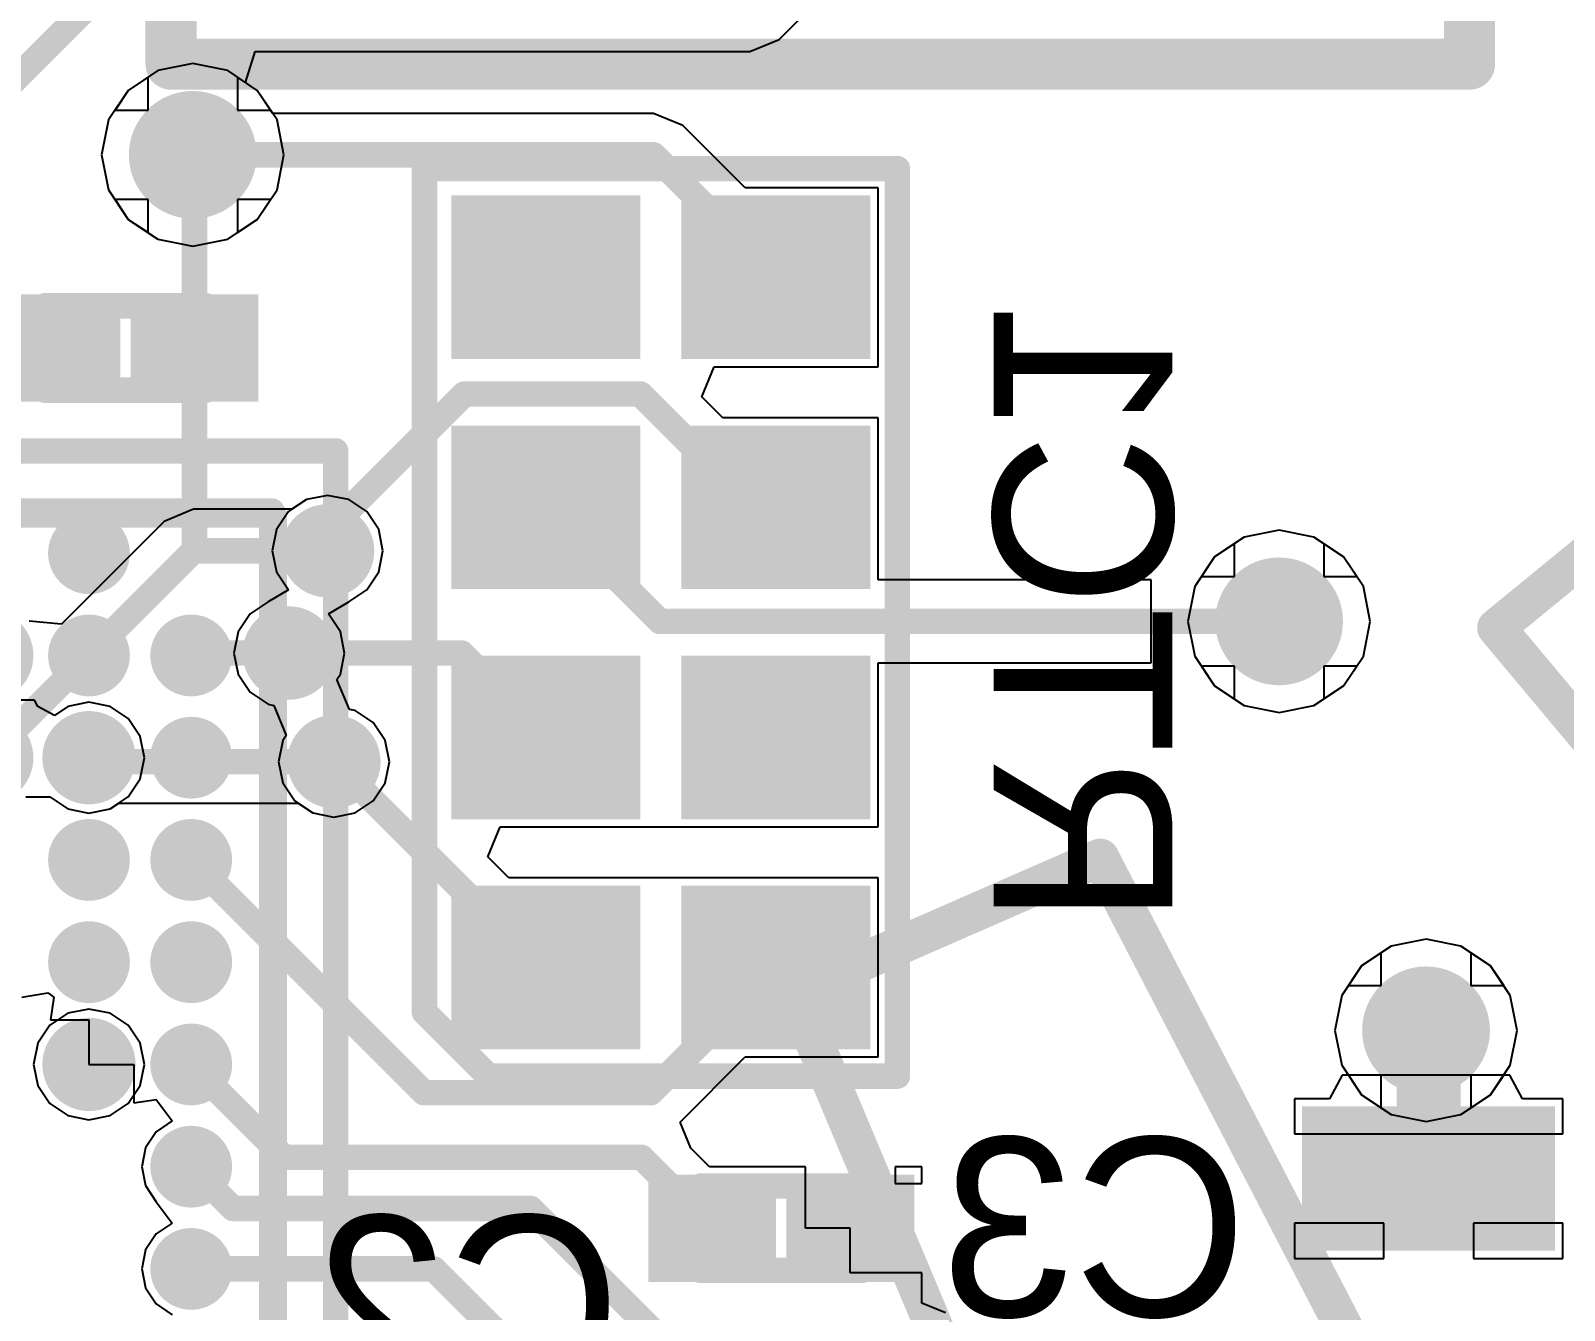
# Model space of a CAD drawing. Header units: millimetres. Extents: x 80 to 196, y 80 to 246.
# Drawn here: x 101.97 to 107.97, y 86.23 to 91.24 of the extents above; entities that cross this region are included whole.
import ezdxf

# ---------------------------------------------------------------- set-up
doc = ezdxf.new("R2010")
doc.units = ezdxf.units.MM
for name, color, linetype in [('BottomLayer', 5, 'Continuous'), ('BottomOverlay', 54, 'Continuous'), ('BottomPaste', 16, 'Continuous'), ('BottomSolder', 6, 'Continuous'), ('DrillDrawing', 1, 'Continuous'), ('KeepOutLayer', 6, 'Continuous'), ('Mechanical1', 6, 'Continuous'), ('Mechanical13', 56, 'Continuous'), ('Mechanical15', 56, 'Continuous'), ('MidLayer1', 16, 'Continuous'), ('MidLayer2', 76, 'Continuous'), ('MultiLayer', 9, 'Continuous'), ('TopLayer', 1, 'Continuous'), ('ViaHoleLayer', 16, 'Continuous')]:
    doc.layers.add(name, color=color, linetype=linetype)

msp = doc.modelspace()

# ---------------------------------------------------------------- linework, layer by layer
at = {"layer": 'BottomLayer'}
for p, q in [((104.8947, 91.2019), (105.539, 91.8462)), ((102.8067, 91.0328), (102.8436, 91.1543)), ((102.8436, 91.1543), (104.7799, 91.1543)), ((104.7799, 91.1543), (104.8947, 91.2019)), ((102.8523, 91.0023), (102.8067, 91.0328)), ((102.9125, 90.9124), (102.8523, 91.0023)), ((104.4025, 90.9124), (102.9125, 90.9124)), ((104.5173, 90.8648), (104.4025, 90.9124)), ((104.7611, 90.6211), (104.5173, 90.8648)), ((105.2815, 90.6211), (104.7611, 90.6211)), ((105.2815, 89.9211), (105.2815, 90.6211)), ((104.5915, 89.8037), (104.6401, 89.9211)), ((104.6401, 89.9211), (105.2815, 89.9211)), ((104.6742, 89.7211), (104.5915, 89.8037)), ((105.2815, 89.7211), (104.6742, 89.7211)), ((105.2815, 89.0874), (105.2815, 89.7211)), ((106.675, 89.229), (106.5977, 89.1773)), ((106.675, 89.1), (106.675, 89.229)), ((107.1023, 89.1773), (107.025, 89.229)), ((107.025, 89.229), (107.025, 89.1)), ((106.5977, 89.1773), (106.546, 89.1)), ((107.154, 89.1), (107.1023, 89.1773)), ((106.3495, 89.0874), (105.2815, 89.0874)), ((106.3495, 88.7626), (106.3495, 89.0874)), ((106.546, 89.1), (106.675, 89.1)), ((107.025, 89.1), (107.154, 89.1)), ((105.2815, 88.1211), (105.2815, 88.7626)), ((105.2815, 88.7626), (106.3495, 88.7626)), ((106.675, 88.75), (106.546, 88.75)), ((106.546, 88.75), (106.5977, 88.6727)), ((106.675, 88.621), (106.675, 88.75)), ((107.154, 88.75), (107.025, 88.75)), ((107.025, 88.75), (107.025, 88.621)), ((107.1023, 88.6727), (107.154, 88.75)), ((106.5977, 88.6727), (106.675, 88.621)), ((107.025, 88.621), (107.1023, 88.6727)), ((103.7544, 88.0037), (103.803, 88.1211)), ((103.803, 88.1211), (104.3815, 88.1211)), ((104.3815, 88.1211), (104.3815, 88.1211)), ((104.3815, 88.1211), (104.4815, 88.1211)), ((104.4815, 88.1211), (104.4815, 88.1211)), ((104.4815, 88.1211), (105.2815, 88.1211)), ((103.8371, 87.9211), (103.7544, 88.0037)), ((104.3815, 87.9211), (103.8371, 87.9211)), ((104.3815, 87.9211), (104.3814, 87.9211)), ((104.3814, 87.9211), (104.3815, 87.9211)), ((104.4091, 87.9211), (104.3815, 87.9211)), ((104.3815, 87.9211), (104.3815, 87.9211)), ((104.4815, 87.9211), (104.4091, 87.9211)), ((105.2815, 87.9211), (104.4815, 87.9211)), ((104.4815, 87.9211), (104.4815, 87.9211)), ((105.2815, 87.2211), (105.2815, 87.9211)), ((107.25, 87.629), (107.1727, 87.5773)), ((107.25, 87.5), (107.25, 87.629)), ((107.6773, 87.5773), (107.6, 87.629)), ((107.6, 87.629), (107.6, 87.5)), ((107.1727, 87.5773), (107.121, 87.5)), ((107.729, 87.5), (107.6773, 87.5773)), ((107.121, 87.5), (107.25, 87.5)), ((107.6, 87.5), (107.729, 87.5)), ((101.9309, 87.4547), (102.0334, 87.4723)), ((102.0334, 87.4723), (102.0569, 87.4547)), ((102.0569, 87.4547), (102.0439, 87.3667)), ((102.0439, 87.3667), (102.1939, 87.3667)), ((102.1939, 87.3667), (102.1939, 87.1917)), ((102.1939, 87.1917), (102.3689, 87.1917)), ((102.3689, 87.1917), (102.3689, 87.0417)), ((104.5064, 86.9664), (104.7611, 87.2211)), ((104.7611, 87.2211), (105.2815, 87.2211)), ((107.0973, 87.15), (107.0479, 87.0577)), ((107.7527, 87.15), (107.0973, 87.15)), ((107.8021, 87.0577), (107.7527, 87.15)), ((102.3689, 87.0417), (102.4569, 87.0547)), ((102.4569, 87.0547), (102.4569, 87.0547)), ((102.4569, 87.0547), (102.5198, 86.9706)), ((107.0479, 87.0577), (106.9101, 87.0577)), ((106.9101, 87.0577), (106.9101, 86.9202)), ((107.9601, 87.0577), (107.8021, 87.0577)), ((107.9601, 86.9202), (107.9601, 87.0577)), ((102.5198, 86.9706), (102.4569, 86.9286)), ((102.5198, 86.9706), (102.5198, 86.9706)), ((102.5198, 86.9706), (102.5198, 86.9706)), ((104.5486, 86.8646), (104.5064, 86.9664)), ((102.4569, 86.9286), (102.415, 86.8658)), ((106.9101, 86.9202), (107.9601, 86.9202)), ((102.415, 86.8658), (102.4002, 86.7917)), ((104.622, 86.7911), (104.5486, 86.8646)), ((102.4002, 86.7917), (102.415, 86.7175)), ((104.9974, 86.7911), (104.622, 86.7911)), ((104.9974, 86.5511), (104.9974, 86.7911)), ((105.4524, 86.7911), (105.3474, 86.7911)), ((105.3474, 86.7911), (105.3474, 86.7261)), ((105.4524, 86.7261), (105.4524, 86.7911)), ((102.415, 86.7175), (102.4569, 86.6547)), ((105.3474, 86.7261), (105.4524, 86.7261)), ((102.4569, 86.6547), (102.4569, 86.6547)), ((102.4569, 86.6547), (102.4569, 86.6547)), ((102.4569, 86.6547), (102.5198, 86.5706)), ((102.4569, 86.5286), (102.415, 86.4658)), ((102.5198, 86.5706), (102.4569, 86.5286)), ((102.5198, 86.5706), (102.5198, 86.5706)), ((102.5198, 86.5706), (102.5198, 86.5706)), ((105.1724, 86.5511), (104.9974, 86.5511)), ((105.1724, 86.3761), (105.1724, 86.5511)), ((107.2601, 86.5702), (106.9101, 86.5702)), ((106.9101, 86.5702), (106.9101, 86.4327)), ((107.2601, 86.4327), (107.2601, 86.5702)), ((107.9601, 86.5702), (107.6101, 86.5702)), ((107.6101, 86.5702), (107.6101, 86.4327)), ((107.9601, 86.4327), (107.9601, 86.5702)), ((102.415, 86.4658), (102.4002, 86.3917)), ((106.9101, 86.4327), (107.2601, 86.4327)), ((107.6101, 86.4327), (107.9601, 86.4327)), ((102.4002, 86.3917), (102.415, 86.3175)), ((105.4524, 86.3761), (105.1724, 86.3761)), ((105.4524, 86.3111), (105.4524, 86.3761)), ((102.415, 86.3175), (102.4569, 86.2547)), ((105.4524, 86.2582), (105.4524, 86.3111)), ((105.4524, 86.3111), (105.4524, 86.3111)), ((102.4569, 86.2547), (102.5198, 86.2127)), ((105.5446, 86.22), (105.4524, 86.2582))]:
    msp.add_line(p, q, dxfattribs=at)
for points, const_width in [([(100.9939, 90.1336), (102.177, 91.3167)], 0.1), ([(102.6, 90.75), (102.6069, 90.7431)], 0.1), ([(102.6, 90.75), (104.4025, 90.75)], 0.1), ([(102.6069, 89.9946), (102.6069, 90.7431)], 0.1), ([(104.4025, 90.75), (104.8815, 90.2711)], 0.1), ([(101.5054, 89.9946), (102.0669, 89.9946)], 0.1), ([(102.6069, 89.2046), (102.6069, 89.9946)], 0.1), ([(103.1274, 89.2792), (103.6627, 89.8145)], 0.1), ([(103.6627, 89.8145), (104.3512, 89.8145)], 0.1), ([(104.3512, 89.8145), (104.7946, 89.3711)], 0.1), ([(103.9815, 89.3711), (104.4275, 88.925)], 0.1), ([(104.7946, 89.3711), (104.8815, 89.3711)], 0.1), ([(103.1274, 89.2011), (103.1274, 89.2792)], 0.1), ([(102.1939, 88.7917), (102.6069, 89.2046)], 0.1), ([(104.4275, 88.925), (106.85, 88.925)], 0.1), ([(102.5939, 88.7917), (102.6034, 88.8011)], 0.1), ([(102.6034, 88.8011), (102.9774, 88.8011)], 0.1), ([(102.9774, 88.8011), (103.6514, 88.8011)], 0.1), ([(103.6514, 88.8011), (103.9815, 88.4711)], 0.1), ([(103.1524, 88.3761), (103.9575, 87.5711)], 0.1), ([(102.5939, 87.9917), (103.5044, 87.0812)], 0.1), ([(103.9575, 87.5711), (103.9815, 87.5711)], 0.1), ([(104.3916, 87.0812), (104.8815, 87.5711)], 0.1), ([(107.425, 87.325), (107.4351, 87.3149)], 0.25), ([(107.4351, 86.7452), (107.4351, 87.3149)], 0.25), ([(102.5939, 87.1917), (102.9572, 86.8284)], 0.1), ([(103.5044, 87.0812), (104.3916, 87.0812)], 0.1), ([(102.5939, 86.7917), (102.7572, 86.6284)], 0.1), ([(102.9572, 86.8284), (104.3552, 86.8284)], 0.1), ([(104.3552, 86.8284), (104.6324, 86.5511)], 0.1), ([(102.7572, 86.6284), (103.9215, 86.6284)], 0.1), ([(103.9215, 86.6284), (104.4446, 86.1052)], 0.1), ([(102.5939, 86.3917), (103.5427, 86.3917)], 0.1), ([(103.5427, 86.3917), (104.3204, 85.614)], 0.1)]:
    msp.add_lwpolyline(points, dxfattribs=dict(at, const_width=const_width))
for points, const_width in [([(102.475, 90.75, 1), (102.725, 90.75, 1)], 0.25), ([(102.575, 90.75, 1), (102.625, 90.75, 1)], 0.05), ([(102.575, 90.75, 1), (102.625, 90.75, 1)], 0.05), ([(102.5819, 90.7431, 1), (102.6319, 90.7431, 1)], 0.05), ([(102.5819, 90.7431, 1), (102.6319, 90.7431, 1)], 0.05), ([(104.3775, 90.75, 1), (104.4275, 90.75, 1)], 0.05), ([(104.3775, 90.75, 1), (104.4275, 90.75, 1)], 0.05), ([(104.8565, 90.2711, 1), (104.9065, 90.2711, 1)], 0.05), ([(102.0419, 89.9946, 1), (102.0919, 89.9946, 1)], 0.05), ([(102.5819, 89.9946, 1), (102.6319, 89.9946, 1)], 0.05), ([(102.5819, 89.9946, 1), (102.6319, 89.9946, 1)], 0.05), ([(103.6377, 89.8145, 1), (103.6877, 89.8145, 1)], 0.05), ([(103.6377, 89.8145, 1), (103.6877, 89.8145, 1)], 0.05), ([(104.3262, 89.8145, 1), (104.3762, 89.8145, 1)], 0.05), ([(104.3262, 89.8145, 1), (104.3762, 89.8145, 1)], 0.05), ([(103.9565, 89.3711, 1), (104.0065, 89.3711, 1)], 0.05), ([(104.7696, 89.3711, 1), (104.8196, 89.3711, 1)], 0.05), ([(104.7696, 89.3711, 1), (104.8196, 89.3711, 1)], 0.05), ([(104.8565, 89.3711, 1), (104.9065, 89.3711, 1)], 0.05), ([(103.0712, 89.2011, 1), (103.1837, 89.2011, 1)], 0.1125), ([(103.1024, 89.2792, 1), (103.1524, 89.2792, 1)], 0.05), ([(103.1024, 89.2792, 1), (103.1524, 89.2792, 1)], 0.05), ([(102.1489, 89.1917, 1), (102.2389, 89.1917, 1)], 0.09), ([(102.5819, 89.2046, 1), (102.6319, 89.2046, 1)], 0.05), ([(102.5819, 89.2046, 1), (102.6319, 89.2046, 1)], 0.05), ([(103.1024, 89.2011, 1), (103.1524, 89.2011, 1)], 0.05), ([(106.725, 88.925, 1), (106.975, 88.925, 1)], 0.25), ([(104.4025, 88.925, 1), (104.4525, 88.925, 1)], 0.05), ([(104.4025, 88.925, 1), (104.4525, 88.925, 1)], 0.05), ([(106.825, 88.925, 1), (106.875, 88.925, 1)], 0.05), ([(102.1489, 88.7917, 1), (102.2389, 88.7917, 1)], 0.09), ([(102.5489, 88.7917, 1), (102.6389, 88.7917, 1)], 0.09), ([(102.9212, 88.8011, 1), (103.0337, 88.8011, 1)], 0.1125), ([(102.1689, 88.7917, 1), (102.2189, 88.7917, 1)], 0.05), ([(102.5689, 88.7917, 1), (102.6189, 88.7917, 1)], 0.05), ([(102.5784, 88.8011, 1), (102.6284, 88.8011, 1)], 0.05), ([(102.5784, 88.8011, 1), (102.6284, 88.8011, 1)], 0.05), ([(102.9524, 88.8011, 1), (103.0024, 88.8011, 1)], 0.05), ([(102.9524, 88.8011, 1), (103.0024, 88.8011, 1)], 0.05), ([(103.6264, 88.8011, 1), (103.6764, 88.8011, 1)], 0.05), ([(103.6264, 88.8011, 1), (103.6764, 88.8011, 1)], 0.05), ([(102.1377, 88.3917, 1), (102.2502, 88.3917, 1)], 0.1125), ([(103.9565, 88.4711, 1), (104.0065, 88.4711, 1)], 0.05), ([(102.1489, 88.3917, 1), (102.2389, 88.3917, 1)], 0.09), ([(102.5489, 88.3917, 1), (102.6389, 88.3917, 1)], 0.09), ([(103.0962, 88.3761, 1), (103.2087, 88.3761, 1)], 0.1125), ([(103.1274, 88.3761, 1), (103.1774, 88.3761, 1)], 0.05), ([(102.1489, 87.9917, 1), (102.2389, 87.9917, 1)], 0.09), ([(102.5489, 87.9917, 1), (102.6389, 87.9917, 1)], 0.09), ([(102.5689, 87.9917, 1), (102.6189, 87.9917, 1)], 0.05), ([(102.1489, 87.5917, 1), (102.2389, 87.5917, 1)], 0.09), ([(102.5489, 87.5917, 1), (102.6389, 87.5917, 1)], 0.09), ([(103.9325, 87.5711, 1), (103.9825, 87.5711, 1)], 0.05), ([(103.9325, 87.5711, 1), (103.9825, 87.5711, 1)], 0.05), ([(103.9565, 87.5711, 1), (104.0065, 87.5711, 1)], 0.05), ([(104.8565, 87.5711, 1), (104.9065, 87.5711, 1)], 0.05), ([(107.3, 87.325, 1), (107.55, 87.325, 1)], 0.25), ([(107.3625, 87.325, 1), (107.4875, 87.325, 1)], 0.125), ([(107.3726, 87.3149, 1), (107.4976, 87.3149, 1)], 0.125), ([(107.3726, 87.3149, 1), (107.4976, 87.3149, 1)], 0.125), ([(102.1377, 87.1917, 1), (102.2502, 87.1917, 1)], 0.1125), ([(102.1489, 87.1917, 1), (102.2389, 87.1917, 1)], 0.09), ([(102.5489, 87.1917, 1), (102.6389, 87.1917, 1)], 0.09), ([(102.5689, 87.1917, 1), (102.6189, 87.1917, 1)], 0.05), ([(103.4794, 87.0812, 1), (103.5294, 87.0812, 1)], 0.05), ([(103.4794, 87.0812, 1), (103.5294, 87.0812, 1)], 0.05), ([(104.3666, 87.0812, 1), (104.4166, 87.0812, 1)], 0.05), ([(104.3666, 87.0812, 1), (104.4166, 87.0812, 1)], 0.05), ([(102.5489, 86.7917, 1), (102.6389, 86.7917, 1)], 0.09), ([(102.5689, 86.7917, 1), (102.6189, 86.7917, 1)], 0.05), ([(102.9322, 86.8284, 1), (102.9822, 86.8284, 1)], 0.05), ([(102.9322, 86.8284, 1), (102.9822, 86.8284, 1)], 0.05), ([(104.3302, 86.8284, 1), (104.3802, 86.8284, 1)], 0.05), ([(104.3302, 86.8284, 1), (104.3802, 86.8284, 1)], 0.05), ([(107.3726, 86.7452, 1), (107.4976, 86.7452, 1)], 0.125), ([(102.7322, 86.6284, 1), (102.7822, 86.6284, 1)], 0.05), ([(102.7322, 86.6284, 1), (102.7822, 86.6284, 1)], 0.05), ([(103.8965, 86.6284, 1), (103.9465, 86.6284, 1)], 0.05), ([(103.8965, 86.6284, 1), (103.9465, 86.6284, 1)], 0.05), ([(104.6074, 86.5511, 1), (104.6574, 86.5511, 1)], 0.05), ([(102.5489, 86.3917, 1), (102.6389, 86.3917, 1)], 0.09), ([(102.5689, 86.3917, 1), (102.6189, 86.3917, 1)], 0.05), ([(103.5177, 86.3917, 1), (103.5677, 86.3917, 1)], 0.05), ([(103.5177, 86.3917, 1), (103.5677, 86.3917, 1)], 0.05)]:
    msp.add_lwpolyline(points, format="xyb", close=True, dxfattribs=dict(at, const_width=const_width))
for points in [[(104.2815, 90.0211), (104.2815, 90.5211), (103.6815, 90.0211), (103.6815, 90.5211)], [(105.1815, 90.0211), (105.1815, 90.5211), (104.5815, 90.0211), (104.5815, 90.5211)], [(101.8869, 90.1346), (101.8869, 89.8546), (102.2469, 90.1346), (102.2469, 89.8546)], [(102.4269, 90.1346), (102.4269, 89.8546), (102.7869, 90.1346), (102.7869, 89.8546)], [(104.2815, 89.1211), (104.2815, 89.6211), (103.6815, 89.1211), (103.6815, 89.6211)], [(105.1815, 89.1211), (105.1815, 89.6211), (104.5815, 89.1211), (104.5815, 89.6211)], [(104.2815, 88.2211), (104.2815, 88.7211), (103.6815, 88.2211), (103.6815, 88.7211)], [(105.1815, 88.2211), (105.1815, 88.7211), (104.5815, 88.2211), (104.5815, 88.7211)], [(104.2815, 87.3211), (104.2815, 87.8211), (103.6815, 87.3211), (103.6815, 87.8211)], [(105.1815, 87.3211), (105.1815, 87.8211), (104.5815, 87.3211), (104.5815, 87.8211)], [(107.0101, 86.9577), (107.0101, 86.5327), (107.8601, 86.9577), (107.8601, 86.5327)], [(104.8124, 86.4111), (104.8124, 86.6911), (104.4524, 86.4111), (104.4524, 86.6911)], [(105.3524, 86.4111), (105.3524, 86.6911), (104.9924, 86.4111), (104.9924, 86.6911)]]:
    msp.add_solid(points, dxfattribs=at)
at = {"layer": 'BottomOverlay'}
for points, const_width in [([(102.515, 91.105), (102.515, 93.645)], 0.2), ([(107.595, 91.105), (107.595, 93.645)], 0.2), ([(102.515, 91.105), (107.595, 91.105)], 0.2), ([(103.5065, 90.6961), (105.3565, 90.6961)], 0.1), ([(103.5065, 87.3961), (103.5065, 90.6961)], 0.1), ([(105.3565, 87.1461), (105.3565, 90.6961)], 0.1), ([(99.0289, 89.3567), (102.9089, 89.3567)], 0.1), ([(102.9089, 85.9817), (102.9089, 89.3567)], 0.1), ([(103.5065, 87.3961), (103.7565, 87.1461)], 0.1), ([(103.7565, 87.1461), (103.8315, 87.1461)], 0.1), ([(103.8315, 87.1461), (105.3565, 87.1461)], 0.1)]:
    msp.add_lwpolyline(points, dxfattribs=dict(at, const_width=const_width))
for points, const_width in [([(102.465, 91.105, 1), (102.565, 91.105, 1)], 0.1), ([(102.465, 91.105, 1), (102.565, 91.105, 1)], 0.1), ([(107.545, 91.105, 1), (107.645, 91.105, 1)], 0.1), ([(107.545, 91.105, 1), (107.645, 91.105, 1)], 0.1), ([(103.4815, 90.6961, 1), (103.5315, 90.6961, 1)], 0.05), ([(103.4815, 90.6961, 1), (103.5315, 90.6961, 1)], 0.05), ([(105.3315, 90.6961, 1), (105.3815, 90.6961, 1)], 0.05), ([(105.3315, 90.6961, 1), (105.3815, 90.6961, 1)], 0.05), ([(102.8839, 89.3567, 1), (102.9339, 89.3567, 1)], 0.05), ([(102.8839, 89.3567, 1), (102.9339, 89.3567, 1)], 0.05), ([(103.4815, 87.3961, 1), (103.5315, 87.3961, 1)], 0.05), ([(103.4815, 87.3961, 1), (103.5315, 87.3961, 1)], 0.05), ([(103.7315, 87.1461, 1), (103.7815, 87.1461, 1)], 0.05), ([(103.7315, 87.1461, 1), (103.7815, 87.1461, 1)], 0.05), ([(103.8065, 87.1461, 1), (103.8565, 87.1461, 1)], 0.05), ([(103.8065, 87.1461, 1), (103.8565, 87.1461, 1)], 0.05), ([(105.3315, 87.1461, 1), (105.3815, 87.1461, 1)], 0.05), ([(105.3315, 87.1461, 1), (105.3815, 87.1461, 1)], 0.05)]:
    msp.add_lwpolyline(points, format="xyb", close=True, dxfattribs=dict(at, const_width=const_width))
at = {"layer": 'BottomPaste', "const_width": 0.04}
for points in [[(102.1739, 89.1917, 1), (102.2139, 89.1917, 1)], [(102.1739, 88.7917, 1), (102.2139, 88.7917, 1)], [(102.5739, 88.7917, 1), (102.6139, 88.7917, 1)], [(102.1739, 88.3917, 1), (102.2139, 88.3917, 1)], [(102.5739, 88.3917, 1), (102.6139, 88.3917, 1)], [(102.1739, 87.9917, 1), (102.2139, 87.9917, 1)], [(102.5739, 87.9917, 1), (102.6139, 87.9917, 1)], [(102.1739, 87.5917, 1), (102.2139, 87.5917, 1)], [(102.5739, 87.5917, 1), (102.6139, 87.5917, 1)], [(102.1739, 87.1917, 1), (102.2139, 87.1917, 1)], [(102.5739, 87.1917, 1), (102.6139, 87.1917, 1)], [(102.5739, 86.7917, 1), (102.6139, 86.7917, 1)], [(102.5739, 86.3917, 1), (102.6139, 86.3917, 1)]]:
    msp.add_lwpolyline(points, format="xyb", close=True, dxfattribs=at)
at = {"layer": 'BottomPaste'}
for points in [[(104.2315, 90.0711), (104.2315, 90.4711), (103.7315, 90.0711), (103.7315, 90.4711)], [(105.1315, 90.0711), (105.1315, 90.4711), (104.6315, 90.0711), (104.6315, 90.4711)], [(101.9369, 90.0846), (101.9369, 89.9046), (102.1969, 90.0846), (102.1969, 89.9046)], [(102.4769, 90.0846), (102.4769, 89.9046), (102.7369, 90.0846), (102.7369, 89.9046)], [(104.2315, 89.1711), (104.2315, 89.5711), (103.7315, 89.1711), (103.7315, 89.5711)], [(105.1315, 89.1711), (105.1315, 89.5711), (104.6315, 89.1711), (104.6315, 89.5711)], [(104.2315, 88.2711), (104.2315, 88.6711), (103.7315, 88.2711), (103.7315, 88.6711)], [(105.1315, 88.2711), (105.1315, 88.6711), (104.6315, 88.2711), (104.6315, 88.6711)], [(104.2315, 87.3711), (104.2315, 87.7711), (103.7315, 87.3711), (103.7315, 87.7711)], [(105.1315, 87.3711), (105.1315, 87.7711), (104.6315, 87.3711), (104.6315, 87.7711)], [(107.0601, 86.9077), (107.0601, 86.5827), (107.8101, 86.9077), (107.8101, 86.5827)], [(104.7624, 86.4611), (104.7624, 86.6411), (104.5024, 86.4611), (104.5024, 86.6411)], [(105.3024, 86.4611), (105.3024, 86.6411), (105.0424, 86.4611), (105.0424, 86.6411)]]:
    msp.add_solid(points, dxfattribs=at)
at = {"layer": 'BottomSolder'}
for points, const_width in [([(102.1139, 89.1917, 1), (102.2739, 89.1917, 1)], 0.16), ([(103.0362, 89.2011, 1), (103.2187, 89.2011, 1)], 0.1825), ([(102.8862, 88.8011, 1), (103.0687, 88.8011, 1)], 0.1825), ([(101.7027, 88.7917, 1), (101.8852, 88.7917, 1)], 0.1825), ([(102.1139, 88.7917, 1), (102.2739, 88.7917, 1)], 0.16), ([(102.5139, 88.7917, 1), (102.6739, 88.7917, 1)], 0.16), ([(101.7027, 88.3917, 1), (101.8852, 88.3917, 1)], 0.1825), ([(102.1027, 88.3917, 1), (102.2852, 88.3917, 1)], 0.1825), ([(102.1139, 88.3917, 1), (102.2739, 88.3917, 1)], 0.16), ([(102.5139, 88.3917, 1), (102.6739, 88.3917, 1)], 0.16), ([(103.0612, 88.3761, 1), (103.2437, 88.3761, 1)], 0.1825), ([(102.1139, 87.9917, 1), (102.2739, 87.9917, 1)], 0.16), ([(102.5139, 87.9917, 1), (102.6739, 87.9917, 1)], 0.16), ([(102.1139, 87.5917, 1), (102.2739, 87.5917, 1)], 0.16), ([(102.5139, 87.5917, 1), (102.6739, 87.5917, 1)], 0.16), ([(102.1027, 87.1917, 1), (102.2852, 87.1917, 1)], 0.1825), ([(102.1139, 87.1917, 1), (102.2739, 87.1917, 1)], 0.16), ([(102.5139, 87.1917, 1), (102.6739, 87.1917, 1)], 0.16), ([(102.5139, 86.7917, 1), (102.6739, 86.7917, 1)], 0.16), ([(102.5139, 86.3917, 1), (102.6739, 86.3917, 1)], 0.16)]:
    msp.add_lwpolyline(points, format="xyb", close=True, dxfattribs=dict(at, const_width=const_width))
for points in [[(104.3515, 89.9511), (104.3515, 90.5911), (103.6115, 89.9511), (103.6115, 90.5911)], [(105.2515, 89.9511), (105.2515, 90.5911), (104.5115, 89.9511), (104.5115, 90.5911)], [(101.8169, 90.2046), (101.8169, 89.7846), (102.3169, 90.2046), (102.3169, 89.7846)], [(102.3569, 90.2046), (102.3569, 89.7846), (102.8569, 90.2046), (102.8569, 89.7846)], [(104.3515, 89.0511), (104.3515, 89.6911), (103.6115, 89.0511), (103.6115, 89.6911)], [(105.2515, 89.0511), (105.2515, 89.6911), (104.5115, 89.0511), (104.5115, 89.6911)], [(104.3515, 88.1511), (104.3515, 88.7911), (103.6115, 88.1511), (103.6115, 88.7911)], [(105.2515, 88.1511), (105.2515, 88.7911), (104.5115, 88.1511), (104.5115, 88.7911)], [(104.3515, 87.2511), (104.3515, 87.8911), (103.6115, 87.2511), (103.6115, 87.8911)], [(105.2515, 87.2511), (105.2515, 87.8911), (104.5115, 87.2511), (104.5115, 87.8911)], [(106.9401, 87.0277), (106.9401, 86.4627), (107.9301, 87.0277), (107.9301, 86.4627)], [(104.8824, 86.3411), (104.8824, 86.7611), (104.3824, 86.3411), (104.3824, 86.7611)], [(105.4224, 86.3411), (105.4224, 86.7611), (104.9224, 86.3411), (104.9224, 86.7611)]]:
    msp.add_solid(points, dxfattribs=at)
at = {"layer": 'DrillDrawing', "const_width": 0.15}
msp.add_lwpolyline([(83.2252, 110.8907, -1.632083), (101.0442, 80.0273)], format="xyb", dxfattribs=at)
at = {"layer": 'DrillDrawing'}
for points, const_width in [([(102.55, 90.75, 1), (102.65, 90.75, 1)], 0.1), ([(103.1024, 89.2011, 1), (103.1524, 89.2011, 1)], 0.05), ([(106.8, 88.925, 1), (106.9, 88.925, 1)], 0.1), ([(102.9524, 88.8011, 1), (103.0024, 88.8011, 1)], 0.05), ([(102.1689, 88.3917, 1), (102.2189, 88.3917, 1)], 0.05), ([(103.1274, 88.3761, 1), (103.1774, 88.3761, 1)], 0.05), ([(107.375, 87.325, 1), (107.475, 87.325, 1)], 0.1), ([(102.1689, 87.1917, 1), (102.2189, 87.1917, 1)], 0.05)]:
    msp.add_lwpolyline(points, format="xyb", close=True, dxfattribs=dict(at, const_width=const_width))
at = {"layer": 'KeepOutLayer', "const_width": 0.15}
msp.add_lwpolyline([(83.2252, 110.8907, -1.632083), (101.0442, 80.0273)], format="xyb", dxfattribs=at)
at = {"layer": 'Mechanical1', "const_width": 0.15}
msp.add_lwpolyline([(83.2252, 110.8907, -1.632083), (101.0442, 80.0273)], format="xyb", dxfattribs=at)
at = {"layer": 'Mechanical13', "const_width": 0.1}
for points in [[(102.0219, 89.8296), (102.0219, 90.1596)], [(102.0219, 90.1596), (102.6519, 90.1596)], [(102.6519, 89.8296), (102.6519, 90.1596)], [(102.0219, 89.8296), (102.6519, 89.8296)], [(99.0689, 89.3417), (102.9189, 89.3417)], [(102.9189, 85.8417), (102.9189, 89.3417)], [(104.5874, 86.3861), (104.5874, 86.7161)], [(104.5874, 86.7161), (105.2174, 86.7161)], [(105.2174, 86.3861), (105.2174, 86.7161)], [(104.5874, 86.3861), (105.2174, 86.3861)]]:
    msp.add_lwpolyline(points, dxfattribs=at)
at = {"layer": 'Mechanical13', "const_width": 0.05}
for points in [[(101.9969, 90.1596, 1), (102.0469, 90.1596, 1)], [(101.9969, 90.1596, 1), (102.0469, 90.1596, 1)], [(102.6269, 90.1596, 1), (102.6769, 90.1596, 1)], [(102.6269, 90.1596, 1), (102.6769, 90.1596, 1)], [(101.9969, 89.8296, 1), (102.0469, 89.8296, 1)], [(101.9969, 89.8296, 1), (102.0469, 89.8296, 1)], [(102.6269, 89.8296, 1), (102.6769, 89.8296, 1)], [(102.6269, 89.8296, 1), (102.6769, 89.8296, 1)], [(102.8939, 89.3417, 1), (102.9439, 89.3417, 1)], [(102.8939, 89.3417, 1), (102.9439, 89.3417, 1)], [(104.5624, 86.7161, 1), (104.6124, 86.7161, 1)], [(104.5624, 86.7161, 1), (104.6124, 86.7161, 1)], [(105.1924, 86.7161, 1), (105.2424, 86.7161, 1)], [(105.1924, 86.7161, 1), (105.2424, 86.7161, 1)], [(104.5624, 86.3861, 1), (104.6124, 86.3861, 1)], [(104.5624, 86.3861, 1), (104.6124, 86.3861, 1)], [(105.1924, 86.3861, 1), (105.2424, 86.3861, 1)], [(105.1924, 86.3861, 1), (105.2424, 86.3861, 1)]]:
    msp.add_lwpolyline(points, format="xyb", close=True, dxfattribs=at)
at = {"layer": 'Mechanical15'}
for points, const_width in [([(118.5, 100, 1), (81.5, 100, 1)], 0.1), ([(116.495, 100, 1), (83.505, 100, 1)], 0.1), ([(103.1339, 89.5917, 1), (103.1839, 89.5917, 1)], 0.05), ([(103.1339, 89.5917, 1), (103.1839, 89.5917, 1)], 0.05), ([(107.6625, 88.9, 1), (107.7375, 88.9, 1)], 0.075), ([(107.6625, 88.9, 1), (107.7375, 88.9, 1)], 0.075), ([(106.1125, 88, 1), (106.1875, 88, 1)], 0.075), ([(106.1125, 88, 1), (106.1875, 88, 1)], 0.075), ([(104.9125, 87.475, 1), (104.9875, 87.475, 1)], 0.075), ([(104.9125, 87.475, 1), (104.9875, 87.475, 1)], 0.075)]:
    msp.add_lwpolyline(points, format="xyb", close=True, dxfattribs=dict(at, const_width=const_width))
for points, const_width in [([(107.7, 88.9), (108.6624, 89.6874)], 0.15), ([(98.8289, 89.5917), (103.1589, 89.5917)], 0.1), ([(103.1589, 85.5917), (103.1589, 89.5917)], 0.1), ([(107.7, 88.9), (109.625, 86.6)], 0.15), ([(104.95, 87.475), (106.15, 88)], 0.15), ([(106.15, 88), (107.525, 85.35)], 0.15), ([(104.95, 87.475), (106.125, 84.675)], 0.15)]:
    msp.add_lwpolyline(points, dxfattribs=dict(at, const_width=const_width))
at = {"layer": 'Mechanical15', "const_width": 0.254}
msp.add_lwpolyline([(110.8158, 87.534, -0.372292), (89.2303, 87.4941)], format="xyb", dxfattribs=at)
at = {"layer": 'MidLayer1'}
for p, q in [((102.6, 91.1069), (102.4634, 91.0797)), ((102.7366, 91.0797), (102.6, 91.1069)), ((102.4634, 91.0797), (102.3477, 91.0023)), ((102.8523, 91.0023), (102.7366, 91.0797)), ((102.3477, 91.0023), (102.2703, 90.8866)), ((102.9297, 90.8866), (102.8523, 91.0023)), ((102.2703, 90.8866), (102.2431, 90.75)), ((102.9569, 90.75), (102.9297, 90.8866)), ((102.2431, 90.75), (102.2703, 90.6134)), ((102.9297, 90.6134), (102.9569, 90.75)), ((102.2703, 90.6134), (102.3477, 90.4977)), ((102.8523, 90.4977), (102.9297, 90.6134)), ((102.3477, 90.4977), (102.4634, 90.4203)), ((102.7366, 90.4203), (102.8523, 90.4977)), ((102.4634, 90.4203), (102.6, 90.3931)), ((102.6, 90.3931), (102.7366, 90.4203)), ((103.1274, 89.4178), (103.0445, 89.4013)), ((103.2103, 89.4013), (103.1274, 89.4178)), ((102.9742, 89.3543), (102.9273, 89.284)), ((103.0445, 89.4013), (102.9742, 89.3543)), ((103.2806, 89.3543), (103.2103, 89.4013)), ((103.3276, 89.284), (103.2806, 89.3543)), ((102.9273, 89.284), (102.9108, 89.2011)), ((103.3441, 89.2011), (103.3276, 89.284)), ((106.675, 89.229), (106.5977, 89.1773)), ((106.675, 89.1), (106.675, 89.229)), ((107.1023, 89.1773), (107.025, 89.229)), ((107.025, 89.229), (107.025, 89.1)), ((102.9108, 89.2011), (102.9273, 89.1182)), ((103.3276, 89.1182), (103.3441, 89.2011)), ((106.5977, 89.1773), (106.546, 89.1)), ((107.154, 89.1), (107.1023, 89.1773)), ((102.9273, 89.1182), (102.9273, 89.1182)), ((102.9273, 89.1182), (102.9742, 89.0479)), ((103.2806, 89.0479), (103.3276, 89.1182)), ((102.9742, 89.0479), (102.8945, 89.0013)), ((102.9742, 89.0479), (102.9742, 89.0479)), ((103.2103, 89.0009), (103.2806, 89.0479)), ((106.546, 89.1), (106.675, 89.1)), ((107.025, 89.1), (107.154, 89.1)), ((102.8945, 89.0013), (102.8242, 88.9543)), ((102.8945, 89.0013), (102.8945, 89.0013)), ((102.8945, 89.0013), (102.8945, 89.0013)), ((103.1306, 88.9543), (103.2103, 89.0009)), ((103.2103, 89.0009), (103.2104, 89.0009)), ((103.2104, 89.0009), (103.2103, 89.0009)), ((102.8242, 88.9543), (102.7773, 88.884)), ((103.1776, 88.884), (103.1306, 88.9543)), ((102.7773, 88.884), (102.7608, 88.8011)), ((103.1941, 88.8011), (103.1776, 88.884)), ((103.1776, 88.884), (103.1776, 88.884)), ((102.7608, 88.8011), (102.7773, 88.7182)), ((103.1776, 88.7182), (103.1941, 88.8011)), ((106.675, 88.75), (106.546, 88.75)), ((106.546, 88.75), (106.5977, 88.6727)), ((106.675, 88.621), (106.675, 88.75)), ((107.154, 88.75), (107.025, 88.75)), ((107.025, 88.75), (107.025, 88.621)), ((107.1023, 88.6727), (107.154, 88.75)), ((102.7773, 88.7182), (102.8242, 88.6479)), ((103.1642, 88.6981), (103.1776, 88.7182)), ((103.2128, 88.5808), (103.1642, 88.6981)), ((102.8242, 88.6479), (102.8945, 88.6009)), ((106.5977, 88.6727), (106.675, 88.621)), ((107.025, 88.621), (107.1023, 88.6727)), ((101.9809, 88.6167), (101.6069, 88.6167)), ((101.9942, 88.5919), (101.9809, 88.6167)), ((102.0591, 88.5572), (101.9942, 88.5919)), ((102.111, 88.5918), (102.0591, 88.5572)), ((102.1939, 88.6083), (102.111, 88.5918)), ((102.2768, 88.5918), (102.1939, 88.6083)), ((102.3471, 88.5449), (102.2768, 88.5918)), ((102.8945, 88.6009), (102.9171, 88.5965)), ((102.9171, 88.5965), (102.9657, 88.4791)), ((103.2353, 88.5763), (103.2128, 88.5808)), ((103.3056, 88.5293), (103.2353, 88.5763)), ((102.3941, 88.4746), (102.3471, 88.5449)), ((103.3526, 88.459), (103.3056, 88.5293)), ((102.4106, 88.3917), (102.3941, 88.4746)), ((102.9523, 88.459), (102.9358, 88.3761)), ((102.9657, 88.4791), (102.9523, 88.459)), ((103.3691, 88.3761), (103.3526, 88.459)), ((102.3941, 88.3087), (102.4106, 88.3917)), ((102.9358, 88.3761), (102.9523, 88.2932)), ((103.3526, 88.2932), (103.3691, 88.3761)), ((102.3471, 88.2385), (102.3941, 88.3087)), ((102.9523, 88.2932), (102.9992, 88.2229)), ((103.3056, 88.2229), (103.3526, 88.2932)), ((101.9471, 88.2385), (102.0407, 88.2385)), ((102.0407, 88.2385), (102.111, 88.1915)), ((102.2768, 88.1915), (102.3471, 88.2385)), ((102.9992, 88.2229), (103.0695, 88.1759)), ((103.2353, 88.1759), (103.3056, 88.2229)), ((102.111, 88.1915), (102.1939, 88.175)), ((102.1939, 88.175), (102.2768, 88.1915)), ((103.0695, 88.1759), (103.1524, 88.1595)), ((103.1524, 88.1595), (103.2353, 88.1759)), ((107.25, 87.629), (107.1727, 87.5773)), ((107.25, 87.5), (107.25, 87.629)), ((107.6773, 87.5773), (107.6, 87.629)), ((107.6, 87.629), (107.6, 87.5)), ((107.1727, 87.5773), (107.121, 87.5)), ((107.729, 87.5), (107.6773, 87.5773)), ((107.121, 87.5), (107.25, 87.5)), ((107.6, 87.5), (107.729, 87.5)), ((107.25, 87.15), (107.121, 87.15)), ((107.121, 87.15), (107.1727, 87.0727)), ((107.25, 87.021), (107.25, 87.15)), ((107.729, 87.15), (107.6, 87.15)), ((107.6, 87.15), (107.6, 87.021)), ((107.6773, 87.0727), (107.729, 87.15)), ((107.1727, 87.0727), (107.25, 87.021)), ((107.6, 87.021), (107.6773, 87.0727))]:
    msp.add_line(p, q, dxfattribs=at)
for points, const_width in [([(102.475, 90.75, 1), (102.725, 90.75, 1)], 0.25), ([(103.0712, 89.2011, 1), (103.1837, 89.2011, 1)], 0.1125), ([(106.725, 88.925, 1), (106.975, 88.925, 1)], 0.25), ([(102.9212, 88.8011, 1), (103.0337, 88.8011, 1)], 0.1125), ([(102.1377, 88.3917, 1), (102.2502, 88.3917, 1)], 0.1125), ([(103.0962, 88.3761, 1), (103.2087, 88.3761, 1)], 0.1125), ([(107.3, 87.325, 1), (107.55, 87.325, 1)], 0.25), ([(102.1377, 87.1917, 1), (102.2502, 87.1917, 1)], 0.1125)]:
    msp.add_lwpolyline(points, format="xyb", close=True, dxfattribs=dict(at, const_width=const_width))
at = {"layer": 'MidLayer2'}
for p, q in [((102.425, 91.054), (102.3477, 91.0023)), ((102.425, 90.925), (102.425, 91.054)), ((102.8523, 91.0023), (102.775, 91.054)), ((102.775, 91.054), (102.775, 90.925)), ((102.3477, 91.0023), (102.296, 90.925)), ((102.904, 90.925), (102.8523, 91.0023)), ((102.296, 90.925), (102.425, 90.925)), ((102.775, 90.925), (102.904, 90.925)), ((102.425, 90.575), (102.296, 90.575)), ((102.296, 90.575), (102.3477, 90.4977)), ((102.425, 90.446), (102.425, 90.575)), ((102.904, 90.575), (102.775, 90.575)), ((102.775, 90.575), (102.775, 90.446)), ((102.8523, 90.4977), (102.904, 90.575)), ((102.3477, 90.4977), (102.425, 90.446)), ((102.775, 90.446), (102.8523, 90.4977)), ((103.1274, 89.4178), (103.0445, 89.4013)), ((103.2103, 89.4013), (103.1274, 89.4178)), ((102.6034, 89.3635), (102.4886, 89.3159)), ((102.9879, 89.3635), (102.6034, 89.3635)), ((103.0445, 89.4013), (102.9879, 89.3635)), ((103.2806, 89.3543), (103.2103, 89.4013)), ((103.3276, 89.284), (103.2806, 89.3543)), ((102.4886, 89.3159), (102.0862, 88.9135)), ((103.3441, 89.2011), (103.3276, 89.284)), ((106.7134, 89.2547), (106.5977, 89.1773)), ((106.85, 89.2819), (106.7134, 89.2547)), ((106.9866, 89.2547), (106.85, 89.2819)), ((107.1023, 89.1773), (106.9866, 89.2547)), ((103.3276, 89.1182), (103.3441, 89.2011)), ((106.5977, 89.1773), (106.5203, 89.0616)), ((107.1797, 89.0616), (107.1023, 89.1773)), ((103.2806, 89.0479), (103.3276, 89.1182)), ((103.2103, 89.0009), (103.2806, 89.0479)), ((106.5203, 89.0616), (106.4931, 88.925)), ((107.2069, 88.925), (107.1797, 89.0616)), ((103.1306, 88.9543), (103.2103, 89.0009)), ((103.2103, 89.0009), (103.2104, 89.0009)), ((103.2104, 89.0009), (103.2103, 89.0009)), ((102.0862, 88.9135), (101.9598, 88.926)), ((103.1776, 88.884), (103.1306, 88.9543)), ((106.4931, 88.925), (106.5203, 88.7884)), ((107.1797, 88.7884), (107.2069, 88.925)), ((103.1941, 88.8011), (103.1776, 88.884)), ((103.1776, 88.884), (103.1776, 88.884)), ((103.1776, 88.7182), (103.1941, 88.8011)), ((106.5203, 88.7884), (106.5977, 88.6727)), ((107.1023, 88.6727), (107.1797, 88.7884)), ((103.1642, 88.6981), (103.1776, 88.7182)), ((103.2128, 88.5808), (103.1642, 88.6981)), ((106.5977, 88.6727), (106.7134, 88.5953)), ((106.9866, 88.5953), (107.1023, 88.6727)), ((103.2353, 88.5763), (103.2128, 88.5808)), ((103.3056, 88.5293), (103.2353, 88.5763)), ((106.7134, 88.5953), (106.85, 88.5681)), ((106.85, 88.5681), (106.9866, 88.5953)), ((103.3526, 88.459), (103.3056, 88.5293)), ((103.3691, 88.3761), (103.3526, 88.459)), ((103.3526, 88.2932), (103.3691, 88.3761)), ((103.3056, 88.2229), (103.3526, 88.2932)), ((101.9471, 88.2385), (102.0407, 88.2385)), ((102.0407, 88.2385), (102.111, 88.1915)), ((102.2768, 88.1915), (102.3102, 88.2138)), ((102.3102, 88.2138), (103.0129, 88.2138)), ((103.0129, 88.2138), (103.0695, 88.1759)), ((103.2353, 88.1759), (103.3056, 88.2229)), ((102.111, 88.1915), (102.1939, 88.175)), ((102.1939, 88.175), (102.2768, 88.1915)), ((103.0695, 88.1759), (103.1524, 88.1595)), ((103.1524, 88.1595), (103.2353, 88.1759)), ((107.425, 87.6819), (107.2884, 87.6547)), ((107.5616, 87.6547), (107.425, 87.6819)), ((107.2884, 87.6547), (107.1727, 87.5773)), ((107.6773, 87.5773), (107.5616, 87.6547)), ((107.1727, 87.5773), (107.0953, 87.4616)), ((107.7547, 87.4616), (107.6773, 87.5773)), ((107.0953, 87.4616), (107.0681, 87.325)), ((107.7819, 87.325), (107.7547, 87.4616)), ((102.111, 87.3918), (102.0407, 87.3449)), ((102.1939, 87.4083), (102.111, 87.3918)), ((102.2768, 87.3918), (102.1939, 87.4083)), ((102.3471, 87.3449), (102.2768, 87.3918)), ((102.0407, 87.3449), (101.9938, 87.2746)), ((102.3941, 87.2746), (102.3471, 87.3449)), ((107.0681, 87.325), (107.0953, 87.1884)), ((107.7547, 87.1884), (107.7819, 87.325)), ((101.9938, 87.2746), (101.9773, 87.1917)), ((102.4106, 87.1917), (102.3941, 87.2746)), ((101.9773, 87.1917), (101.9938, 87.1087)), ((102.3941, 87.1087), (102.4106, 87.1917)), ((107.0953, 87.1884), (107.1727, 87.0727)), ((107.6773, 87.0727), (107.7547, 87.1884)), ((101.9938, 87.1087), (102.0407, 87.0385)), ((102.3471, 87.0385), (102.3941, 87.1087)), ((107.1727, 87.0727), (107.2884, 86.9953)), ((107.5616, 86.9953), (107.6773, 87.0727)), ((102.0407, 87.0385), (102.111, 86.9915)), ((102.2768, 86.9915), (102.3471, 87.0385)), ((102.111, 86.9915), (102.1939, 86.975)), ((102.1939, 86.975), (102.2768, 86.9915)), ((107.2884, 86.9953), (107.425, 86.9681)), ((107.425, 86.9681), (107.5616, 86.9953))]:
    msp.add_line(p, q, dxfattribs=at)
for points, const_width in [([(102.475, 90.75, 1), (102.725, 90.75, 1)], 0.25), ([(103.0712, 89.2011, 1), (103.1837, 89.2011, 1)], 0.1125), ([(102.5784, 89.2011, 1), (102.6284, 89.2011, 1)], 0.05), ([(102.5784, 89.2011, 1), (102.6284, 89.2011, 1)], 0.05), ([(103.1024, 89.2011, 1), (103.1524, 89.2011, 1)], 0.05), ([(106.725, 88.925, 1), (106.975, 88.925, 1)], 0.25), ([(102.9212, 88.8011, 1), (103.0337, 88.8011, 1)], 0.1125), ([(102.1377, 88.3917, 1), (102.2502, 88.3917, 1)], 0.1125), ([(103.0962, 88.3761, 1), (103.2087, 88.3761, 1)], 0.1125), ([(102.1689, 88.3917, 1), (102.2189, 88.3917, 1)], 0.05), ([(102.1845, 88.3761, 1), (102.2345, 88.3761, 1)], 0.05), ([(102.1845, 88.3761, 1), (102.2345, 88.3761, 1)], 0.05), ([(103.1274, 88.3761, 1), (103.1774, 88.3761, 1)], 0.05), ([(107.3, 87.325, 1), (107.55, 87.325, 1)], 0.25), ([(102.1377, 87.1917, 1), (102.2502, 87.1917, 1)], 0.1125)]:
    msp.add_lwpolyline(points, format="xyb", close=True, dxfattribs=dict(at, const_width=const_width))
at = {"layer": 'MidLayer2', "const_width": 0.1}
for points in [[(101.7939, 88.3917), (102.6034, 89.2011)], [(102.6034, 89.2011), (103.1274, 89.2011)], [(102.1939, 88.3917), (102.2095, 88.3761)], [(102.2095, 88.3761), (103.1524, 88.3761)]]:
    msp.add_lwpolyline(points, dxfattribs=at)
at = {"layer": 'MultiLayer'}
for points, const_width in [([(102.475, 90.75, 1), (102.725, 90.75, 1)], 0.25), ([(103.0712, 89.2011, 1), (103.1837, 89.2011, 1)], 0.1125), ([(106.725, 88.925, 1), (106.975, 88.925, 1)], 0.25), ([(102.9212, 88.8011, 1), (103.0337, 88.8011, 1)], 0.1125), ([(102.1377, 88.3917, 1), (102.2502, 88.3917, 1)], 0.1125), ([(103.0962, 88.3761, 1), (103.2087, 88.3761, 1)], 0.1125), ([(107.3, 87.325, 1), (107.55, 87.325, 1)], 0.25), ([(102.1377, 87.1917, 1), (102.2502, 87.1917, 1)], 0.1125)]:
    msp.add_lwpolyline(points, format="xyb", close=True, dxfattribs=dict(at, const_width=const_width))
at = {"layer": 'TopLayer'}
for p, q in [((102.6, 91.1069), (102.4634, 91.0797)), ((102.7366, 91.0797), (102.6, 91.1069)), ((102.4634, 91.0797), (102.3477, 91.0023)), ((102.8523, 91.0023), (102.7366, 91.0797)), ((102.3477, 91.0023), (102.2703, 90.8866)), ((102.9297, 90.8866), (102.8523, 91.0023)), ((102.2703, 90.8866), (102.2431, 90.75)), ((102.9569, 90.75), (102.9297, 90.8866)), ((102.2431, 90.75), (102.2703, 90.6134)), ((102.9297, 90.6134), (102.9569, 90.75)), ((102.2703, 90.6134), (102.3477, 90.4977)), ((102.8523, 90.4977), (102.9297, 90.6134)), ((102.3477, 90.4977), (102.4634, 90.4203)), ((102.7366, 90.4203), (102.8523, 90.4977)), ((102.4634, 90.4203), (102.6, 90.3931)), ((102.6, 90.3931), (102.7366, 90.4203)), ((103.1274, 89.4178), (103.0445, 89.4013)), ((103.2103, 89.4013), (103.1274, 89.4178)), ((102.9742, 89.3543), (102.9273, 89.284)), ((103.0445, 89.4013), (102.9742, 89.3543)), ((103.2806, 89.3543), (103.2103, 89.4013)), ((103.3276, 89.284), (103.2806, 89.3543)), ((102.9273, 89.284), (102.9108, 89.2011)), ((103.3441, 89.2011), (103.3276, 89.284)), ((106.675, 89.229), (106.5977, 89.1773)), ((106.675, 89.1), (106.675, 89.229)), ((107.1023, 89.1773), (107.025, 89.229)), ((107.025, 89.229), (107.025, 89.1)), ((102.9108, 89.2011), (102.9273, 89.1182)), ((103.3276, 89.1182), (103.3441, 89.2011)), ((106.5977, 89.1773), (106.546, 89.1)), ((107.154, 89.1), (107.1023, 89.1773)), ((102.9273, 89.1182), (102.9273, 89.1182)), ((102.9273, 89.1182), (102.9742, 89.0479)), ((103.2806, 89.0479), (103.3276, 89.1182)), ((102.9742, 89.0479), (102.8945, 89.0013)), ((102.9742, 89.0479), (102.9742, 89.0479)), ((103.2103, 89.0009), (103.2806, 89.0479)), ((106.546, 89.1), (106.675, 89.1)), ((107.025, 89.1), (107.154, 89.1)), ((102.8945, 89.0013), (102.8242, 88.9543)), ((102.8945, 89.0013), (102.8945, 89.0013)), ((102.8945, 89.0013), (102.8945, 89.0013)), ((103.1306, 88.9543), (103.2103, 89.0009)), ((103.2103, 89.0009), (103.2104, 89.0009)), ((103.2104, 89.0009), (103.2103, 89.0009)), ((102.8242, 88.9543), (102.7773, 88.884)), ((103.1776, 88.884), (103.1306, 88.9543)), ((102.7773, 88.884), (102.7608, 88.8011)), ((103.1941, 88.8011), (103.1776, 88.884)), ((103.1776, 88.884), (103.1776, 88.884)), ((102.7608, 88.8011), (102.7773, 88.7182)), ((103.1776, 88.7182), (103.1941, 88.8011)), ((106.675, 88.75), (106.546, 88.75)), ((106.546, 88.75), (106.5977, 88.6727)), ((106.675, 88.621), (106.675, 88.75)), ((107.154, 88.75), (107.025, 88.75)), ((107.025, 88.75), (107.025, 88.621)), ((107.1023, 88.6727), (107.154, 88.75)), ((102.7773, 88.7182), (102.8242, 88.6479)), ((103.1642, 88.6981), (103.1776, 88.7182)), ((103.2128, 88.5808), (103.1642, 88.6981)), ((102.8242, 88.6479), (102.8945, 88.6009)), ((106.5977, 88.6727), (106.675, 88.621)), ((107.025, 88.621), (107.1023, 88.6727)), ((101.9809, 88.6167), (101.6069, 88.6167)), ((101.9942, 88.5919), (101.9809, 88.6167)), ((102.0591, 88.5572), (101.9942, 88.5919)), ((102.111, 88.5918), (102.0591, 88.5572)), ((102.1939, 88.6083), (102.111, 88.5918)), ((102.2768, 88.5918), (102.1939, 88.6083)), ((102.3471, 88.5449), (102.2768, 88.5918)), ((102.8945, 88.6009), (102.9171, 88.5965)), ((102.9171, 88.5965), (102.9657, 88.4791)), ((103.2353, 88.5763), (103.2128, 88.5808)), ((103.3056, 88.5293), (103.2353, 88.5763)), ((102.3941, 88.4746), (102.3471, 88.5449)), ((103.3526, 88.459), (103.3056, 88.5293)), ((102.4106, 88.3917), (102.3941, 88.4746)), ((102.9523, 88.459), (102.9358, 88.3761)), ((102.9657, 88.4791), (102.9523, 88.459)), ((103.3691, 88.3761), (103.3526, 88.459)), ((102.3941, 88.3087), (102.4106, 88.3917)), ((102.9358, 88.3761), (102.9523, 88.2932)), ((103.3526, 88.2932), (103.3691, 88.3761)), ((102.3471, 88.2385), (102.3941, 88.3087)), ((102.9523, 88.2932), (102.9992, 88.2229)), ((103.3056, 88.2229), (103.3526, 88.2932)), ((101.9471, 88.2385), (102.0407, 88.2385)), ((102.0407, 88.2385), (102.111, 88.1915)), ((102.2768, 88.1915), (102.3471, 88.2385)), ((102.9992, 88.2229), (103.0695, 88.1759)), ((103.2353, 88.1759), (103.3056, 88.2229)), ((102.111, 88.1915), (102.1939, 88.175)), ((102.1939, 88.175), (102.2768, 88.1915)), ((103.0695, 88.1759), (103.1524, 88.1595)), ((103.1524, 88.1595), (103.2353, 88.1759)), ((107.25, 87.629), (107.1727, 87.5773)), ((107.25, 87.5), (107.25, 87.629)), ((107.6773, 87.5773), (107.6, 87.629)), ((107.6, 87.629), (107.6, 87.5)), ((107.1727, 87.5773), (107.121, 87.5)), ((107.729, 87.5), (107.6773, 87.5773)), ((107.121, 87.5), (107.25, 87.5)), ((107.6, 87.5), (107.729, 87.5)), ((107.25, 87.15), (107.121, 87.15)), ((107.121, 87.15), (107.1727, 87.0727)), ((107.25, 87.021), (107.25, 87.15)), ((107.729, 87.15), (107.6, 87.15)), ((107.6, 87.15), (107.6, 87.021)), ((107.6773, 87.0727), (107.729, 87.15)), ((107.1727, 87.0727), (107.25, 87.021)), ((107.6, 87.021), (107.6773, 87.0727))]:
    msp.add_line(p, q, dxfattribs=at)
for points, const_width in [([(102.475, 90.75, 1), (102.725, 90.75, 1)], 0.25), ([(103.0712, 89.2011, 1), (103.1837, 89.2011, 1)], 0.1125), ([(106.725, 88.925, 1), (106.975, 88.925, 1)], 0.25), ([(102.9212, 88.8011, 1), (103.0337, 88.8011, 1)], 0.1125), ([(102.1377, 88.3917, 1), (102.2502, 88.3917, 1)], 0.1125), ([(103.0962, 88.3761, 1), (103.2087, 88.3761, 1)], 0.1125), ([(107.3, 87.325, 1), (107.55, 87.325, 1)], 0.25), ([(102.1377, 87.1917, 1), (102.2502, 87.1917, 1)], 0.1125)]:
    msp.add_lwpolyline(points, format="xyb", close=True, dxfattribs=dict(at, const_width=const_width))
at = {"layer": 'ViaHoleLayer'}
for points, const_width in [([(102.55, 90.75, 1), (102.65, 90.75, 1)], 0.1), ([(103.1024, 89.2011, 1), (103.1524, 89.2011, 1)], 0.05), ([(106.8, 88.925, 1), (106.9, 88.925, 1)], 0.1), ([(102.9524, 88.8011, 1), (103.0024, 88.8011, 1)], 0.05), ([(102.1689, 88.3917, 1), (102.2189, 88.3917, 1)], 0.05), ([(103.1274, 88.3761, 1), (103.1774, 88.3761, 1)], 0.05), ([(107.375, 87.325, 1), (107.475, 87.325, 1)], 0.1), ([(102.1689, 87.1917, 1), (102.2189, 87.1917, 1)], 0.05)]:
    msp.add_lwpolyline(points, format="xyb", close=True, dxfattribs=dict(at, const_width=const_width))

# ---------------------------------------------------------------- texts
at = {"layer": 'BottomOverlay', "text_generation_flag": 2}
for s, rotation, p in [('RTC1', 270, (105.733, 87.7338)), ('C3', 360, (106.7257, 86.2057)), ('C2', 360, (104.275, 85.9))]:
    msp.add_text(s, height=0.7, rotation=rotation, dxfattribs=at).set_placement(p)

doc.saveas('drawing.dxf')
